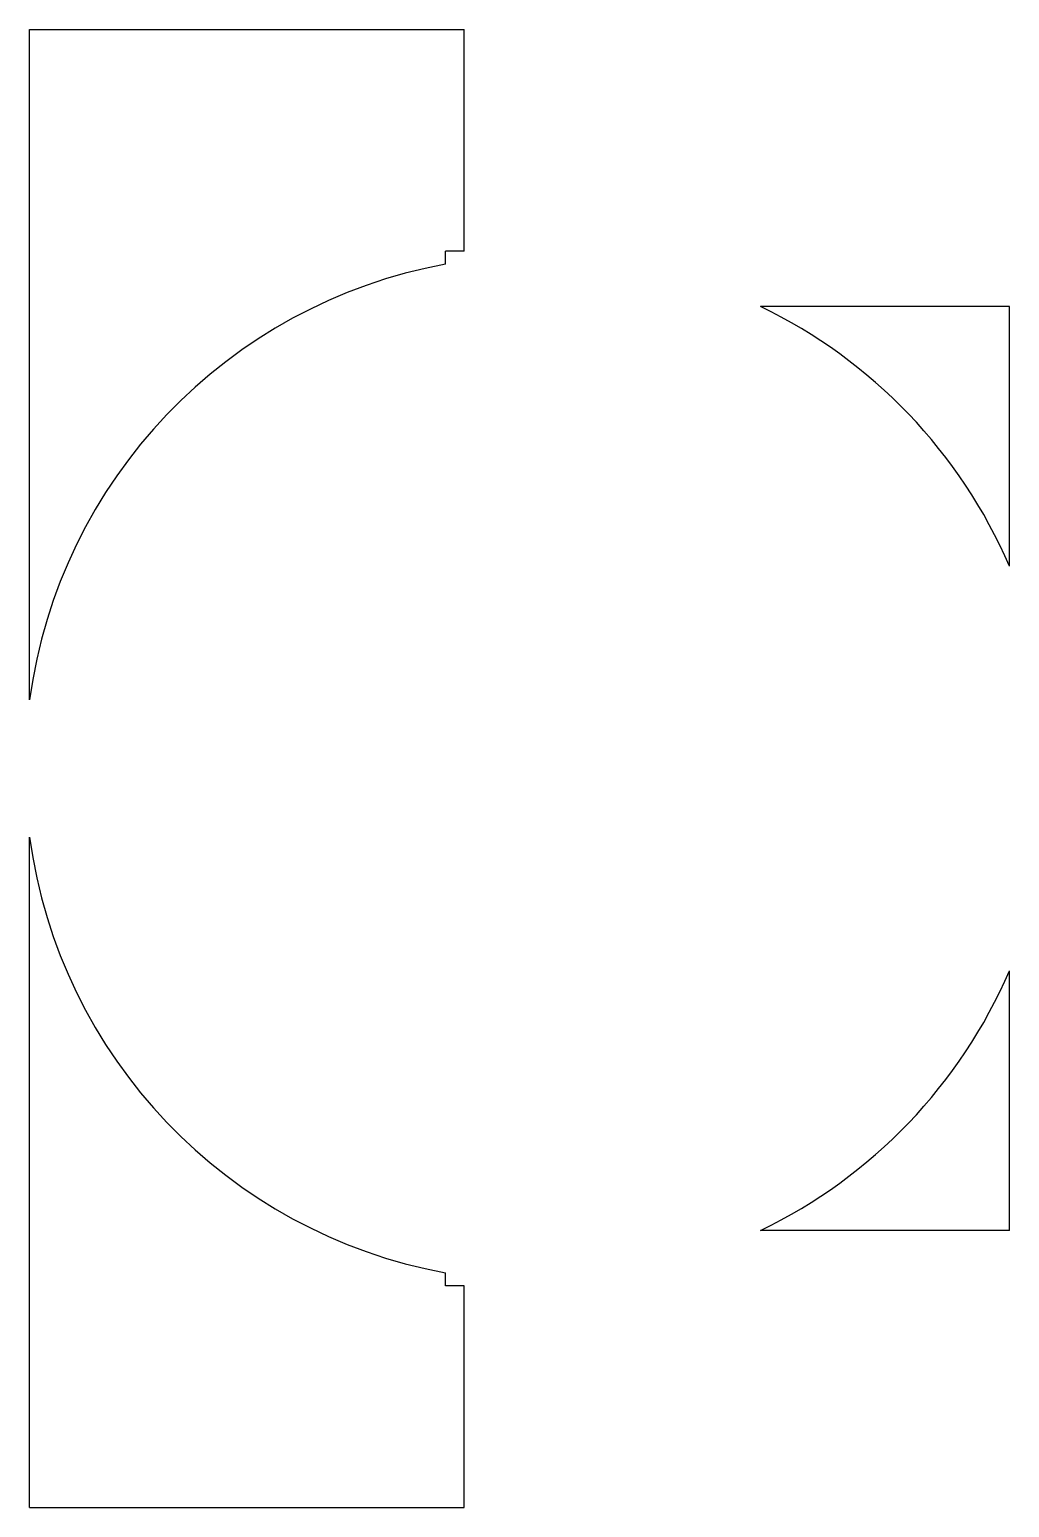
# Model space of a CAD drawing. Header units: millimetres. Extents: x 0 to 106, y 0 to 160.
import ezdxf

# ---------------------------------------------------------------- set-up
doc = ezdxf.new("R2010")
doc.units = ezdxf.units.MM

msp = doc.modelspace()

# ---------------------------------------------------------------- linework, layer by layer
at = {"layer": 'sheet_layer'}
for p, q in [((0, 87.433), (0, 160)), ((0, 160), (47, 160)), ((47, 136), (47, 160)), ((47, 136), (45, 136)), ((45, 134.592), (45, 136)), ((106, 130), (79.0884, 130)), ((106, 101.892), (106, 130)), ((0, 0), (0, 72.567)), ((106, 30), (106, 58.1082)), ((106, 30), (79.0884, 30)), ((45, 24), (45, 25.4083)), ((47, 24), (45, 24)), ((47, 0), (47, 24)), ((0, 0), (47, 0))]:
    msp.add_line(p, q, dxfattribs=at)
for start, end in [(100.38, 172.303), (23.2315, 64.2767), (-172.303, -100.38), (-64.2767, -23.2315)]:
    msp.add_arc((55, 80), 55.5, start, end, dxfattribs=at)

doc.saveas('drawing.dxf')
